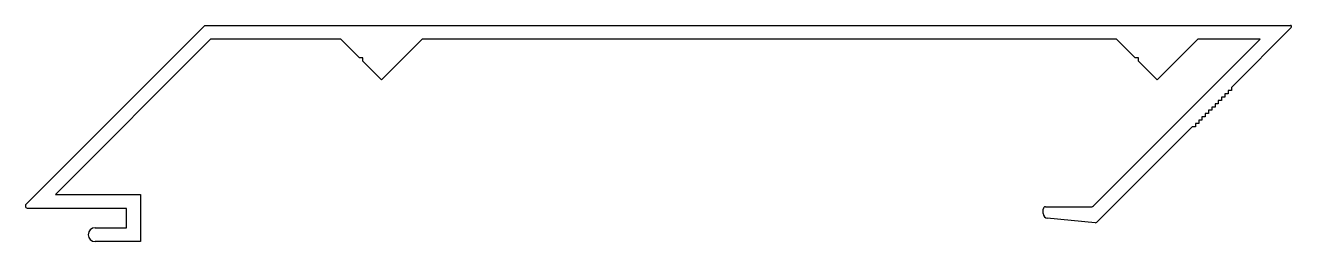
# Model space of a CAD drawing. Extents: x -104 to 105, y -1 to 35.
import ezdxf

# ---------------------------------------------------------------- set-up
doc = ezdxf.new("R2010")
doc.units = 0
doc.layers.get('0').update_dxf_attribs({"linetype": 'CONTINUOUS'})

msp = doc.modelspace()

# ---------------------------------------------------------------- linework, layer by layer
for p, q in [((-104.27, 5.58), (-74.79, 35.05)), ((-74.79, 35.05), (104.33, 35.05)), ((104.47, 34.71), (94.59, 24.82)), ((-73.83, 32.78), (-99.42, 7.19)), ((-52.35, 32.78), (-73.83, 32.78)), ((-49.26, 29.69), (-52.35, 32.78)), ((-38.92, 32.78), (-45.64, 26.06)), ((75.63, 32.78), (-38.92, 32.78)), ((71.82, 5.29), (99.31, 32.78)), ((78.72, 29.69), (75.63, 32.78)), ((89.07, 32.78), (82.35, 26.06)), ((99.31, 32.78), (89.07, 32.78)), ((-48.72, 29.69), (-49.26, 29.69)), ((-48.72, 29.15), (-48.72, 29.69)), ((79.26, 29.69), (78.72, 29.69)), ((79.26, 29.15), (79.26, 29.69)), ((-45.64, 26.06), (-48.72, 29.15)), ((82.35, 26.06), (79.26, 29.15)), ((93.51, 23.21), (92.97, 23.21)), ((92.97, 23.21), (92.97, 22.67)), ((94.05, 23.75), (93.51, 23.75)), ((93.51, 23.75), (93.51, 23.21)), ((94.59, 24.29), (94.05, 24.29)), ((94.05, 24.29), (94.05, 23.75)), ((94.59, 24.82), (94.59, 24.29)), ((91.35, 21.05), (90.81, 21.05)), ((90.81, 21.05), (90.81, 20.51)), ((91.89, 21.59), (91.35, 21.59)), ((91.35, 21.59), (91.35, 21.05)), ((92.43, 22.13), (91.89, 22.13)), ((91.89, 22.13), (91.89, 21.59)), ((92.97, 22.67), (92.43, 22.67)), ((92.43, 22.67), (92.43, 22.13)), ((89.19, 18.89), (88.65, 18.89)), ((88.65, 18.89), (88.65, 18.35)), ((89.73, 19.43), (89.19, 19.43)), ((89.19, 19.43), (89.19, 18.89)), ((90.27, 19.97), (89.73, 19.97)), ((89.73, 19.97), (89.73, 19.43)), ((90.81, 20.51), (90.27, 20.51)), ((90.27, 20.51), (90.27, 19.97)), ((88.12, 18.35), (72.41, 2.64)), ((88.65, 18.35), (88.12, 18.35)), ((-99.42, 7.19), (-85.38, 7.19)), ((-85.38, 7.19), (-85.38, -0.59)), ((-87.67, 4.9), (-103.98, 4.9)), ((-87.67, 1.7), (-87.67, 4.9)), ((63.54, 4.03), (63.54, 4.79)), ((63.92, 5.17), (71.54, 5.17)), ((72.09, 2.53), (64.22, 3.28)), ((-92.88, 1.7), (-87.67, 1.7)), ((-85.38, -0.59), (-92.88, -0.59))]:
    msp.add_line(p, q)
for centre, radius, start, end in [((104.33, 34.85), 0.198, 315, 90), ((-103.98, 5.3), 0.397, 135, 270), ((63.92, 4.79), 0.381, 90, 180), ((71.54, 5.57), 0.397, 270, 315), ((64.3, 4.03), 0.762, 180, 264.0405), ((72.13, 2.93), 0.397, 264.5927, 315), ((-92.88, 0.56), 1.14, 90, 270)]:
    msp.add_arc(centre, radius, start, end)

doc.saveas('drawing.dxf')
